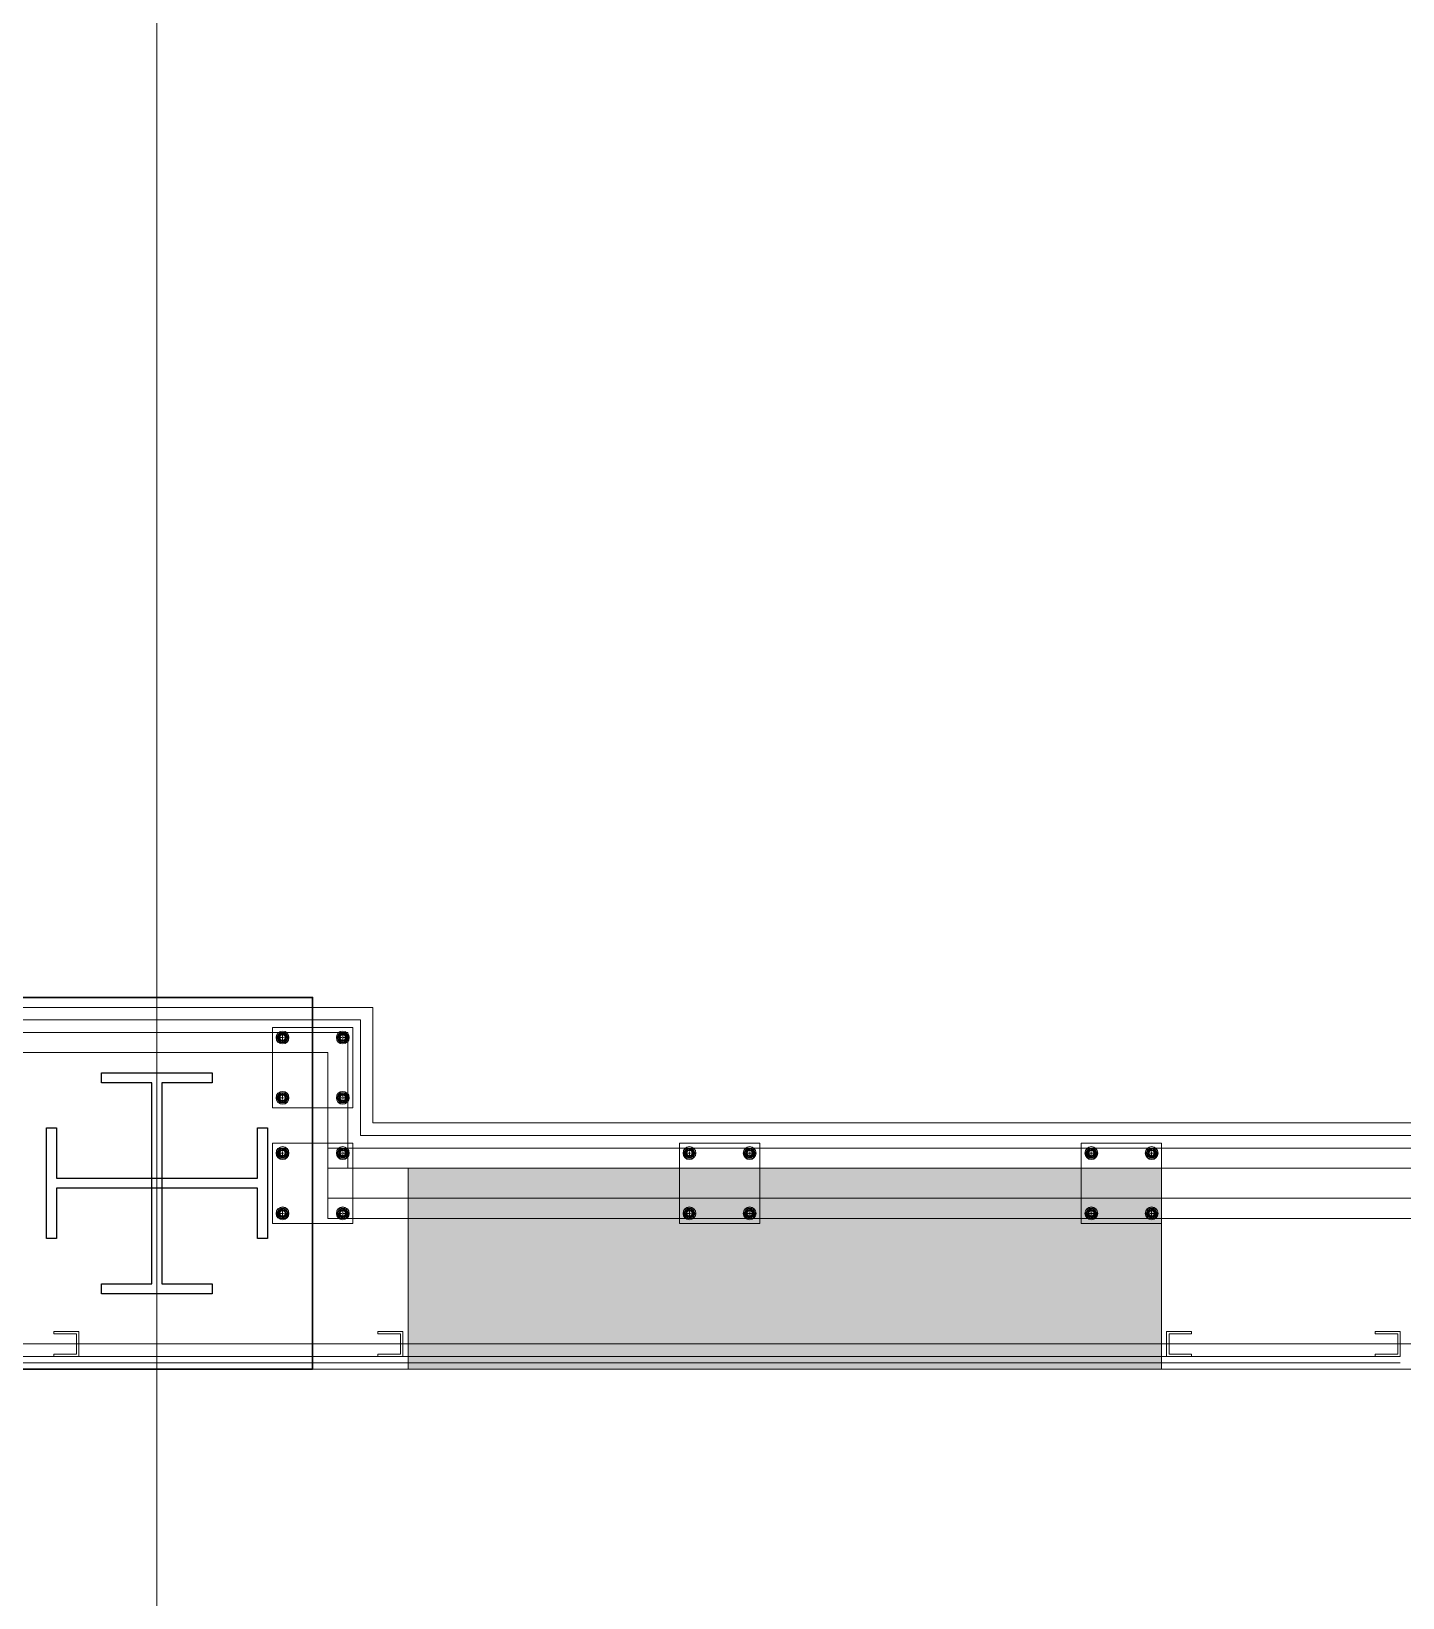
# Model space of a CAD drawing. Header units: centimetres. Extents: x 405464 to 563355, y 50011 to 66875.
# Drawn here: x 513263.3 to 513536.2, y 55436.9 to 55748.7 of the extents above; entities that cross this region are included whole.
import ezdxf
from ezdxf.enums import TextEntityAlignment as Align

# ---------------------------------------------------------------- set-up
doc = ezdxf.new("R2010")
doc.units = ezdxf.units.CM
doc.linetypes.add('CHAIN', pattern=[0.3543, 0.2362, -0.0295, 0.0591, -0.0295])
doc.linetypes.add('DASHDOT', pattern=[25.4, 12.7, -6.35, 0, -6.35])
doc.layers.get('0').update_dxf_attribs({"lineweight": 9})
doc.layers.add('-MH_Ad', color=1, linetype='Continuous', lineweight=9, true_color=0xff0000)
doc.layers.add('DV_alçıpanel_duvar_yeni', color=1, linetype='Continuous', lineweight=20, true_color=0xff0000)
for name, color, linetype, lineweight in [('0-KRCN-MİMARİ-220526', 8, 'Continuous', 9), ('A_Aks', 30, 'DASHDOT', 9), ('A_celik', 1, 'Continuous', 25), ('A_Duvar-alçiplak', 3, 'Continuous', 30), ('A_Pencere Doğrama-Ex', 140, 'Continuous', 15), ('D_TR', 253, 'Continuous', 9), ('DV_akustik', 31, 'Continuous', 13), ('DV_Alcipan_Ylt', 93, 'BATTING', 9), ('G_0.09', 254, 'Continuous', 9), ('G_0.13', 145, 'Continuous', 13), ('M00_Mahal_No$0$MH_Alan', 51, 'Continuous', 9), ('M_DC', 130, 'Continuous', 15), ('MH_Alan', 51, 'Continuous', 9)]:
    doc.layers.add(name, color=color, linetype=linetype, lineweight=lineweight)
doc.styles.add('M00_Mahal_No$0$Kalin01', font='swissk.ttf')
doc.styles.add('M00_Mahal_No$0$Normal', font='swiss.ttf')
doc.styles.add('MAHAL', font='swissc.ttf')
doc.linetypes.add('BATTING', pattern='A,0.0001,-0.1,[134,ltypeshp.shx,S=0.1,R=0,X=-0.1,Y=0],-0.2,[134,ltypeshp.shx,S=0.1,R=180,X=0.1,Y=0],-0.1', length=0.4001)

# ---------------------------------------------------------------- blocks, each defined once
blk = doc.blocks.new('1_etap')
at = {"layer": 'D_TR'}
h = blk.add_hatch(color=8, dxfattribs=at)
h.dxf.hatch_style = 1
h.paths.add_polyline_path([(-3400.02, 3163), (-3400.02, 3203), (-3550.02, 3203), (-3550.02, 3163)])
at = {"color": 8}
for points in [[(-3577, 3215), (-3561, 3215), (-3561, 3231), (-3577, 3231)], [(-3577, 3192), (-3561, 3192), (-3561, 3208), (-3577, 3208)], [(-3496, 3192), (-3480, 3192), (-3480, 3208), (-3496, 3208)], [(-3416, 3192), (-3400, 3192), (-3400, 3208), (-3416, 3208)]]:
    blk.add_lwpolyline(points, close=True, dxfattribs=at)
at = {"layer": 'A_celik', "color": 8}
for p, q in [((-3611, 3222), (-3589, 3222)), ((-3611, 3220), (-3611, 3222)), ((-3589, 3222), (-3589, 3220)), ((-3601, 3220), (-3611, 3220)), ((-3601, 3180), (-3601, 3220)), ((-3589, 3220), (-3599, 3220)), ((-3599, 3220), (-3599, 3180)), ((-3622, 3189), (-3622, 3211)), ((-3622, 3211), (-3620, 3211)), ((-3620, 3211), (-3620, 3201)), ((-3580, 3201), (-3580, 3211)), ((-3580, 3211), (-3578, 3211)), ((-3578, 3211), (-3578, 3189)), ((-3620, 3201), (-3580, 3201)), ((-3580, 3199), (-3620, 3199)), ((-3620, 3199), (-3620, 3189)), ((-3580, 3189), (-3580, 3199)), ((-3620, 3189), (-3622, 3189)), ((-3578, 3189), (-3580, 3189)), ((-3611, 3178), (-3611, 3180)), ((-3611, 3180), (-3601, 3180)), ((-3589, 3178), (-3611, 3178)), ((-3599, 3180), (-3589, 3180)), ((-3589, 3180), (-3589, 3178))]:
    blk.add_line(p, q, dxfattribs=at)
at = {"layer": 'DV_akustik', "color": 8}
for p, q in [((-3557, 3235), (-3693, 3235)), ((-3557, 3212), (-3557, 3235)), ((-2834.04, 3212), (-3557, 3212))]:
    blk.add_line(p, q, dxfattribs=at)
at = {"layer": 'DV_akustik', "color": 8, "linetype": 'BATTING', "ltscale": 5}
for p, q in [((-3559.5, 3232.5), (-3690.5, 3232.5)), ((-3559.5, 3209.5), (-3559.5, 3232.5)), ((-3559.5, 3209.5), (-2837.5, 3209.5))]:
    blk.add_line(p, q, dxfattribs=at)
at = {"layer": 'DV_Alcipan_Ylt', "color": 8, "ltscale": 5}
blk.add_line((-3256.02, 3168), (-3840.02, 3168), dxfattribs=at)
at = {"layer": 'DV_alçıpanel_duvar_yeni', "color": 8}
for p, q in [((-3400.02, 3203), (-3550.02, 3203)), ((-3550.02, 3203), (-3550.02, 3163)), ((-3400.02, 3163), (-3400.02, 3203)), ((-3352.52, 3165.5), (-3747.52, 3165.5)), ((-3352.52, 3164.25), (-3747.52, 3164.25)), ((-3352.52, 3163), (-3747.52, 3163)), ((-3550.02, 3163), (-3400.02, 3163))]:
    blk.add_line(p, q, dxfattribs=at)
at = {"layer": 'G_0.09', "color": 8}
for p, q in [((-3576.17, 3229), (-3575.59, 3230.01)), ((-3575.59, 3227.99), (-3576.17, 3229)), ((-3575.59, 3230.01), (-3574.41, 3230.01)), ((-3574.41, 3227.99), (-3575.59, 3227.99)), ((-3574.41, 3230.01), (-3573.83, 3229)), ((-3573.83, 3229), (-3574.41, 3227.99)), ((-3563.59, 3230.01), (-3564.17, 3229)), ((-3564.17, 3229), (-3563.59, 3227.99)), ((-3562.41, 3230.01), (-3563.59, 3230.01)), ((-3563.59, 3227.99), (-3562.41, 3227.99)), ((-3561.83, 3229), (-3562.41, 3230.01)), ((-3562.41, 3227.99), (-3561.83, 3229)), ((-3575.59, 3218.01), (-3576.17, 3217)), ((-3574.41, 3218.01), (-3575.59, 3218.01)), ((-3573.83, 3217), (-3574.41, 3218.01)), ((-3564.17, 3217), (-3563.59, 3218.01)), ((-3563.59, 3218.01), (-3562.41, 3218.01)), ((-3562.41, 3218.01), (-3561.83, 3217)), ((-3576.17, 3217), (-3575.59, 3215.99)), ((-3575.59, 3215.99), (-3574.41, 3215.99)), ((-3574.41, 3215.99), (-3573.83, 3217)), ((-3563.59, 3215.99), (-3564.17, 3217)), ((-3562.41, 3215.99), (-3563.59, 3215.99)), ((-3561.83, 3217), (-3562.41, 3215.99)), ((-3576.17, 3206), (-3575.59, 3207.01)), ((-3575.59, 3204.99), (-3576.17, 3206)), ((-3575.59, 3207.01), (-3574.41, 3207.01)), ((-3574.41, 3207.01), (-3573.83, 3206)), ((-3573.83, 3206), (-3574.41, 3204.99)), ((-3563.59, 3207.01), (-3564.17, 3206)), ((-3564.17, 3206), (-3563.59, 3204.99)), ((-3562.41, 3207.01), (-3563.59, 3207.01)), ((-3561.83, 3206), (-3562.41, 3207.01)), ((-3562.41, 3204.99), (-3561.83, 3206)), ((-3495.17, 3206), (-3494.59, 3207.01)), ((-3494.59, 3204.99), (-3495.17, 3206)), ((-3494.59, 3207.01), (-3493.41, 3207.01)), ((-3493.41, 3207.01), (-3492.83, 3206)), ((-3492.83, 3206), (-3493.41, 3204.99)), ((-3482.59, 3207.01), (-3483.17, 3206)), ((-3483.17, 3206), (-3482.59, 3204.99)), ((-3481.41, 3207.01), (-3482.59, 3207.01)), ((-3480.83, 3206), (-3481.41, 3207.01)), ((-3481.41, 3204.99), (-3480.83, 3206)), ((-3415.17, 3206), (-3414.59, 3207.01)), ((-3414.59, 3204.99), (-3415.17, 3206)), ((-3414.59, 3207.01), (-3413.41, 3207.01)), ((-3413.41, 3207.01), (-3412.83, 3206)), ((-3412.83, 3206), (-3413.41, 3204.99)), ((-3402.59, 3207.01), (-3403.17, 3206)), ((-3403.17, 3206), (-3402.59, 3204.99)), ((-3401.41, 3207.01), (-3402.59, 3207.01)), ((-3400.83, 3206), (-3401.41, 3207.01)), ((-3401.41, 3204.99), (-3400.83, 3206)), ((-3574.41, 3204.99), (-3575.59, 3204.99)), ((-3563.59, 3204.99), (-3562.41, 3204.99)), ((-3493.41, 3204.99), (-3494.59, 3204.99)), ((-3482.59, 3204.99), (-3481.41, 3204.99)), ((-3413.41, 3204.99), (-3414.59, 3204.99)), ((-3402.59, 3204.99), (-3401.41, 3204.99)), ((-3575.59, 3195.01), (-3576.17, 3194)), ((-3576.17, 3194), (-3575.59, 3192.99)), ((-3574.41, 3195.01), (-3575.59, 3195.01)), ((-3575.59, 3192.99), (-3574.41, 3192.99)), ((-3573.83, 3194), (-3574.41, 3195.01)), ((-3574.41, 3192.99), (-3573.83, 3194)), ((-3564.17, 3194), (-3563.59, 3195.01)), ((-3563.59, 3192.99), (-3564.17, 3194)), ((-3563.59, 3195.01), (-3562.41, 3195.01)), ((-3562.41, 3192.99), (-3563.59, 3192.99)), ((-3562.41, 3195.01), (-3561.83, 3194)), ((-3561.83, 3194), (-3562.41, 3192.99)), ((-3494.59, 3195.01), (-3495.17, 3194)), ((-3495.17, 3194), (-3494.59, 3192.99)), ((-3493.41, 3195.01), (-3494.59, 3195.01)), ((-3494.59, 3192.99), (-3493.41, 3192.99)), ((-3492.83, 3194), (-3493.41, 3195.01)), ((-3493.41, 3192.99), (-3492.83, 3194)), ((-3483.17, 3194), (-3482.59, 3195.01)), ((-3482.59, 3192.99), (-3483.17, 3194)), ((-3482.59, 3195.01), (-3481.41, 3195.01)), ((-3481.41, 3192.99), (-3482.59, 3192.99)), ((-3481.41, 3195.01), (-3480.83, 3194)), ((-3480.83, 3194), (-3481.41, 3192.99)), ((-3414.59, 3195.01), (-3415.17, 3194)), ((-3415.17, 3194), (-3414.59, 3192.99)), ((-3413.41, 3195.01), (-3414.59, 3195.01)), ((-3414.59, 3192.99), (-3413.41, 3192.99)), ((-3412.83, 3194), (-3413.41, 3195.01)), ((-3413.41, 3192.99), (-3412.83, 3194)), ((-3403.17, 3194), (-3402.59, 3195.01)), ((-3402.59, 3192.99), (-3403.17, 3194)), ((-3402.59, 3195.01), (-3401.41, 3195.01)), ((-3401.41, 3192.99), (-3402.59, 3192.99)), ((-3401.41, 3195.01), (-3400.83, 3194)), ((-3400.83, 3194), (-3401.41, 3192.99))]:
    blk.add_line(p, q, dxfattribs=at)
at = {"layer": 'G_0.09', "color": 8, "linetype": 'CHAIN', "ltscale": 3}
for p, q in [((-3573.83, 3229), (-3576.17, 3229)), ((-3575, 3230.01), (-3575, 3227.99)), ((-3564.17, 3229), (-3561.83, 3229)), ((-3563, 3230.01), (-3563, 3227.99)), ((-3575, 3215.99), (-3575, 3218.01)), ((-3563, 3215.99), (-3563, 3218.01)), ((-3573.83, 3217), (-3576.17, 3217)), ((-3564.17, 3217), (-3561.83, 3217)), ((-3573.83, 3206), (-3576.17, 3206)), ((-3575, 3207.01), (-3575, 3204.99)), ((-3564.17, 3206), (-3561.83, 3206)), ((-3563, 3207.01), (-3563, 3204.99)), ((-3492.83, 3206), (-3495.17, 3206)), ((-3494, 3207.01), (-3494, 3204.99)), ((-3483.17, 3206), (-3480.83, 3206)), ((-3482, 3207.01), (-3482, 3204.99)), ((-3412.83, 3206), (-3415.17, 3206)), ((-3414, 3207.01), (-3414, 3204.99)), ((-3403.17, 3206), (-3400.83, 3206)), ((-3402, 3207.01), (-3402, 3204.99)), ((-3573.83, 3194), (-3576.17, 3194)), ((-3575, 3192.99), (-3575, 3195.01)), ((-3564.17, 3194), (-3561.83, 3194)), ((-3563, 3192.99), (-3563, 3195.01)), ((-3492.83, 3194), (-3495.17, 3194)), ((-3494, 3192.99), (-3494, 3195.01)), ((-3483.17, 3194), (-3480.83, 3194)), ((-3482, 3192.99), (-3482, 3195.01)), ((-3412.83, 3194), (-3415.17, 3194)), ((-3414, 3192.99), (-3414, 3195.01)), ((-3403.17, 3194), (-3400.83, 3194)), ((-3402, 3192.99), (-3402, 3195.01))]:
    blk.add_line(p, q, dxfattribs=at)
at = {"layer": 'G_0.09', "color": 8}
for centre, radius in [((-3575, 3229), 1.28), ((-3575, 3229), 0.917), ((-3575, 3229), 0.9), ((-3575, 3229), 0.693), ((-3575, 3229), 0.64), ((-3575, 3229), 0.539), ((-3563, 3229), 1.28), ((-3563, 3229), 0.917), ((-3563, 3229), 0.9), ((-3563, 3229), 0.693), ((-3563, 3229), 0.64), ((-3563, 3229), 0.539), ((-3575, 3217), 1.28), ((-3575, 3217), 0.917), ((-3575, 3217), 0.9), ((-3563, 3217), 1.28), ((-3563, 3217), 0.917), ((-3563, 3217), 0.9), ((-3575, 3217), 0.693), ((-3575, 3217), 0.64), ((-3575, 3217), 0.539), ((-3563, 3217), 0.693), ((-3563, 3217), 0.64), ((-3563, 3217), 0.539), ((-3575, 3206), 1.28), ((-3575, 3206), 0.917), ((-3575, 3206), 0.9), ((-3575, 3206), 0.693), ((-3575, 3206), 0.64), ((-3575, 3206), 0.539), ((-3563, 3206), 1.28), ((-3563, 3206), 0.917), ((-3563, 3206), 0.9), ((-3563, 3206), 0.693), ((-3563, 3206), 0.64), ((-3563, 3206), 0.539), ((-3494, 3206), 1.28), ((-3494, 3206), 0.917), ((-3494, 3206), 0.9), ((-3494, 3206), 0.693), ((-3494, 3206), 0.64), ((-3494, 3206), 0.539), ((-3482, 3206), 1.28), ((-3482, 3206), 0.917), ((-3482, 3206), 0.9), ((-3482, 3206), 0.693), ((-3482, 3206), 0.64), ((-3482, 3206), 0.539), ((-3414, 3206), 1.28), ((-3414, 3206), 0.917), ((-3414, 3206), 0.9), ((-3414, 3206), 0.693), ((-3414, 3206), 0.64), ((-3414, 3206), 0.539), ((-3402, 3206), 1.28), ((-3402, 3206), 0.917), ((-3402, 3206), 0.9), ((-3402, 3206), 0.693), ((-3402, 3206), 0.64), ((-3402, 3206), 0.539), ((-3575, 3194), 1.28), ((-3575, 3194), 0.917), ((-3575, 3194), 0.9), ((-3575, 3194), 0.693), ((-3575, 3194), 0.64), ((-3575, 3194), 0.539), ((-3563, 3194), 1.28), ((-3563, 3194), 0.917), ((-3563, 3194), 0.9), ((-3563, 3194), 0.693), ((-3563, 3194), 0.64), ((-3563, 3194), 0.539), ((-3494, 3194), 1.28), ((-3494, 3194), 0.917), ((-3494, 3194), 0.9), ((-3494, 3194), 0.693), ((-3494, 3194), 0.64), ((-3494, 3194), 0.539), ((-3482, 3194), 1.28), ((-3482, 3194), 0.917), ((-3482, 3194), 0.9), ((-3482, 3194), 0.693), ((-3482, 3194), 0.64), ((-3482, 3194), 0.539), ((-3414, 3194), 1.28), ((-3414, 3194), 0.917), ((-3414, 3194), 0.9), ((-3414, 3194), 0.693), ((-3414, 3194), 0.64), ((-3414, 3194), 0.539), ((-3402, 3194), 1.28), ((-3402, 3194), 0.917), ((-3402, 3194), 0.9), ((-3402, 3194), 0.693), ((-3402, 3194), 0.64), ((-3402, 3194), 0.539)]:
    blk.add_circle(centre, radius, dxfattribs=at)
at = {"layer": 'G_0.09', "color": 8, "linetype": 'Continuous'}
for centre, start, end in [((-3575, 3229), 72, 252), ((-3575, 3229), 72, 252), ((-3575, 3229), 252, 72), ((-3575, 3229), 252, 72), ((-3563, 3229), 108, 288), ((-3563, 3229), 108, 288), ((-3563, 3229), 288, 108), ((-3563, 3229), 288, 108), ((-3575, 3217), 108, 288), ((-3575, 3217), 108, 288), ((-3575, 3217), 288, 108), ((-3575, 3217), 288, 108), ((-3563, 3217), 72, 252), ((-3563, 3217), 72, 252), ((-3563, 3217), 252, 72), ((-3563, 3217), 252, 72), ((-3575, 3206), 72, 252), ((-3575, 3206), 72, 252), ((-3575, 3206), 252, 72), ((-3575, 3206), 252, 72), ((-3563, 3206), 108, 288), ((-3563, 3206), 108, 288), ((-3563, 3206), 288, 108), ((-3563, 3206), 288, 108), ((-3494, 3206), 72, 252), ((-3494, 3206), 72, 252), ((-3494, 3206), 252, 72), ((-3494, 3206), 252, 72), ((-3482, 3206), 108, 288), ((-3482, 3206), 108, 288), ((-3482, 3206), 288, 108), ((-3482, 3206), 288, 108), ((-3414, 3206), 72, 252), ((-3414, 3206), 72, 252), ((-3414, 3206), 252, 72), ((-3414, 3206), 252, 72), ((-3402, 3206), 108, 288), ((-3402, 3206), 108, 288), ((-3402, 3206), 288, 108), ((-3402, 3206), 288, 108), ((-3575, 3194), 108, 288), ((-3575, 3194), 108, 288), ((-3575, 3194), 288, 108), ((-3575, 3194), 288, 108), ((-3563, 3194), 72, 252), ((-3563, 3194), 72, 252), ((-3563, 3194), 252, 72), ((-3563, 3194), 252, 72), ((-3494, 3194), 108, 288), ((-3494, 3194), 108, 288), ((-3494, 3194), 288, 108), ((-3494, 3194), 288, 108), ((-3482, 3194), 72, 252), ((-3482, 3194), 72, 252), ((-3482, 3194), 252, 72), ((-3482, 3194), 252, 72), ((-3414, 3194), 108, 288), ((-3414, 3194), 108, 288), ((-3414, 3194), 288, 108), ((-3414, 3194), 288, 108), ((-3402, 3194), 72, 252), ((-3402, 3194), 72, 252), ((-3402, 3194), 252, 72), ((-3402, 3194), 252, 72)]:
    blk.add_arc(centre, 0.72, start, end, dxfattribs=at)
at = {"layer": 'G_0.09', "color": 8}
for centre, start, end in [((-3575, 3229), 100, 10), ((-3563, 3229), 170, 80), ((-3575, 3217), 350, 260), ((-3563, 3217), 280, 190), ((-3575, 3206), 100, 10), ((-3563, 3206), 170, 80), ((-3494, 3206), 100, 10), ((-3482, 3206), 170, 80), ((-3414, 3206), 100, 10), ((-3402, 3206), 170, 80), ((-3575, 3194), 350, 260), ((-3563, 3194), 280, 190), ((-3494, 3194), 350, 260), ((-3482, 3194), 280, 190), ((-3414, 3194), 350, 260), ((-3402, 3194), 280, 190)]:
    blk.add_arc(centre, 0.64, start, end, dxfattribs=at)
at = {"layer": 'G_0.13', "color": 8}
for p, q in [((-3562, 3230), (-3688, 3230)), ((-3562, 3203), (-3562, 3230)), ((-3566, 3226), (-3684, 3226)), ((-3566, 3193), (-3566, 3226)), ((-2840, 3207), (-3566, 3207)), ((-2840, 3203), (-3566, 3203)), ((-2840, 3197), (-3566, 3197)), ((-2840, 3193), (-3566, 3193))]:
    blk.add_line(p, q, dxfattribs=at)
at = {"layer": 'M_DC', "color": 8, "lineweight": -2}
for points in [[(-3620.52, 3170), (-3620.52, 3170.5), (-3615.52, 3170.5), (-3615.52, 3165.5), (-3620.52, 3165.5), (-3620.52, 3166), (-3616.02, 3166), (-3616.02, 3170)], [(-3556.02, 3170), (-3556.02, 3170.5), (-3551.02, 3170.5), (-3551.02, 3165.5), (-3556.02, 3165.5), (-3556.02, 3166), (-3551.52, 3166), (-3551.52, 3170)], [(-3394.03, 3170), (-3394.03, 3170.5), (-3399.02, 3170.5), (-3399.02, 3165.5), (-3394.03, 3165.5), (-3394.03, 3166), (-3398.52, 3166), (-3398.52, 3170)], [(-3357.52, 3170), (-3357.52, 3170.5), (-3352.52, 3170.5), (-3352.52, 3165.5), (-3357.52, 3165.5), (-3357.52, 3166), (-3353.02, 3166), (-3353.02, 3170)]]:
    blk.add_lwpolyline(points, close=True, dxfattribs=at)
at = {"color": 8, "linetype": 'ByBlock', "lineweight": -2}
for tag, height, style, p in [('MAHALNO', 15.68, 'M00_Mahal_No$0$Kalin01', (-1403.52, 5183, -22.72)), ('MAHALADI', 25.09, 'M00_Mahal_No$0$Normal', (-1403.52, 5151.64, -22.72)), ('MAHALNO', 9.8, 'M00_Mahal_No$0$Kalin01', (-1049.84, 5038.22)), ('MAHALADI', 15.68, 'M00_Mahal_No$0$Normal', (-1049.84, 5018.62)), ('MAHALNO', 19.6, 'M00_Mahal_No$0$Kalin01', (585.19, 4515.87)), ('MAHALADI', 31.36, 'M00_Mahal_No$0$Normal', (585.19, 4476.67)), ('MAHALNO', 19.6, 'M00_Mahal_No$0$Kalin01', (543.65, 3917.94)), ('MAHALADI', 31.36, 'M00_Mahal_No$0$Normal', (543.65, 3878.74)), ('MAHALNO', 19.6, 'M00_Mahal_No$0$Kalin01', (175.42, 3438.17)), ('MAHALADI', 31.36, 'M00_Mahal_No$0$Normal', (175.42, 3398.97)), ('MAHALNO', 15.68, 'M00_Mahal_No$0$Kalin01', (662.5, 3278.68)), ('MAHALADI', 25.09, 'M00_Mahal_No$0$Normal', (662.5, 3247.32)), ('MAHALNO', 9.8, 'M00_Mahal_No$0$Kalin01', (928.42, 2524.93)), ('MAHALADI', 15.68, 'M00_Mahal_No$0$Normal', (928.42, 2505.33)), ('MAHALNO', 19.6, 'M00_Mahal_No$0$Kalin01', (683.01, 1295.87)), ('MAHALADI', 31.36, 'M00_Mahal_No$0$Normal', (683.01, 1256.67))]:
    blk.add_attdef(tag, text='', height=height, dxfattribs=dict(at, style=style)).set_placement(p, align=Align.MIDDLE_CENTER)
at = {"layer": 'A_Pencere Doğrama-Ex', "color": 8, "style": 'MAHAL'}
for p in [(163.41, 4608.46), (585.7, 4362.45), (584.07, 3781.1), (404.74, 3207.04), (477.62, 2356.77), (647.13, 1093.28), (160.83, 91.11)]:
    blk.add_attdef('KOT', p, '', height=10, dxfattribs=at)
at = {"layer": 'M00_Mahal_No$0$MH_Alan', "color": 8, "style": 'M00_Mahal_No$0$Normal'}
for height, p in [(25.09, (-1403.52, 5114.01, -22.72)), (15.68, (-1049.84, 4995.1)), (31.36, (585.19, 4429.63)), (31.36, (543.65, 3831.7)), (31.36, (175.42, 3351.93)), (25.09, (662.5, 3209.69)), (15.68, (928.42, 2481.81)), (31.36, (683.01, 1209.63))]:
    blk.add_attdef('ALAN', text='', height=height, dxfattribs=at).set_placement(p, align=Align.MIDDLE_CENTER)
blk = doc.blocks.new('a_aks')
at = {"layer": 'A_Aks', "color": 8, "ltscale": 200}
for p, q in [((8930, 5308.05), (8930, -831.11)), ((-743.44, 3257), (12633.63, 3257))]:
    blk.add_line(p, q, dxfattribs=at)
blk = doc.blocks.new('mimari_yeni_durum')
at = {"layer": 'A_celik', "color": 8}
for points in [[(8919, 3279), (8941, 3279), (8941, 3277), (8931, 3277), (8931, 3237), (8941, 3237), (8941, 3235), (8919, 3235), (8919, 3237), (8929, 3237), (8929, 3277), (8919, 3277), (8919, 3279)], [(8908, 3246), (8908, 3268), (8910, 3268), (8910, 3258), (8950, 3258), (8950, 3268), (8952, 3268), (8952, 3246), (8950, 3246), (8950, 3256), (8910, 3256), (8910, 3246), (8908, 3246)]]:
    blk.add_lwpolyline(points, dxfattribs=at)
at = {"layer": 'A_Duvar-alçiplak', "color": 8}
blk.add_lwpolyline([(8849, 3220), (8961, 3220), (8961, 3294), (8849, 3294)], close=True, dxfattribs=at)
at = {"layer": 'A_Aks', "color": 8}
blk.add_blockref('a_aks', (0, 0), dxfattribs=at)
blk = doc.blocks.new('A$C17b1b0ad')
at = {"layer": 'MH_Alan', "color": 8}
blk.add_lwpolyline([(8678.53, 4831), (8678.53, 3274.5), (8837, 3274.5), (8837, 3292), (8973, 3292), (8973, 3269), (10102.5, 3269), (10102.5, 3294), (10115, 3294), (10115, 4826)], dxfattribs=at)
blk.add_lwpolyline([(8716.48, 2622.2), (9247.48, 2622.2), (9247.48, 2914.5), (9271.98, 2914.5), (9271.98, 3220), (8691.98, 3220), (8691.98, 2914.5), (8716.48, 2914.5)], close=True, dxfattribs=at)
blk = doc.blocks.new('A$C9e52caec')
at = {"color": 8}
blk.add_blockref('1_etap', (12530, 57), dxfattribs=at)
at = {"layer": '-MH_Ad', "color": 8}
blk.add_blockref('A$C17b1b0ad', (0, 0), dxfattribs=at)
at = {"color": 8}
blk.add_blockref('mimari_yeni_durum', (0, 0), dxfattribs=at)

msp = doc.modelspace()

# ---------------------------------------------------------------- block references
at = {"layer": '0-KRCN-MİMARİ-220526', "rotation": 359.999999999997}
msp.add_blockref('A$C9e52caec', (504358.27, 52262.37, 74), dxfattribs=at)

doc.saveas('drawing.dxf')
